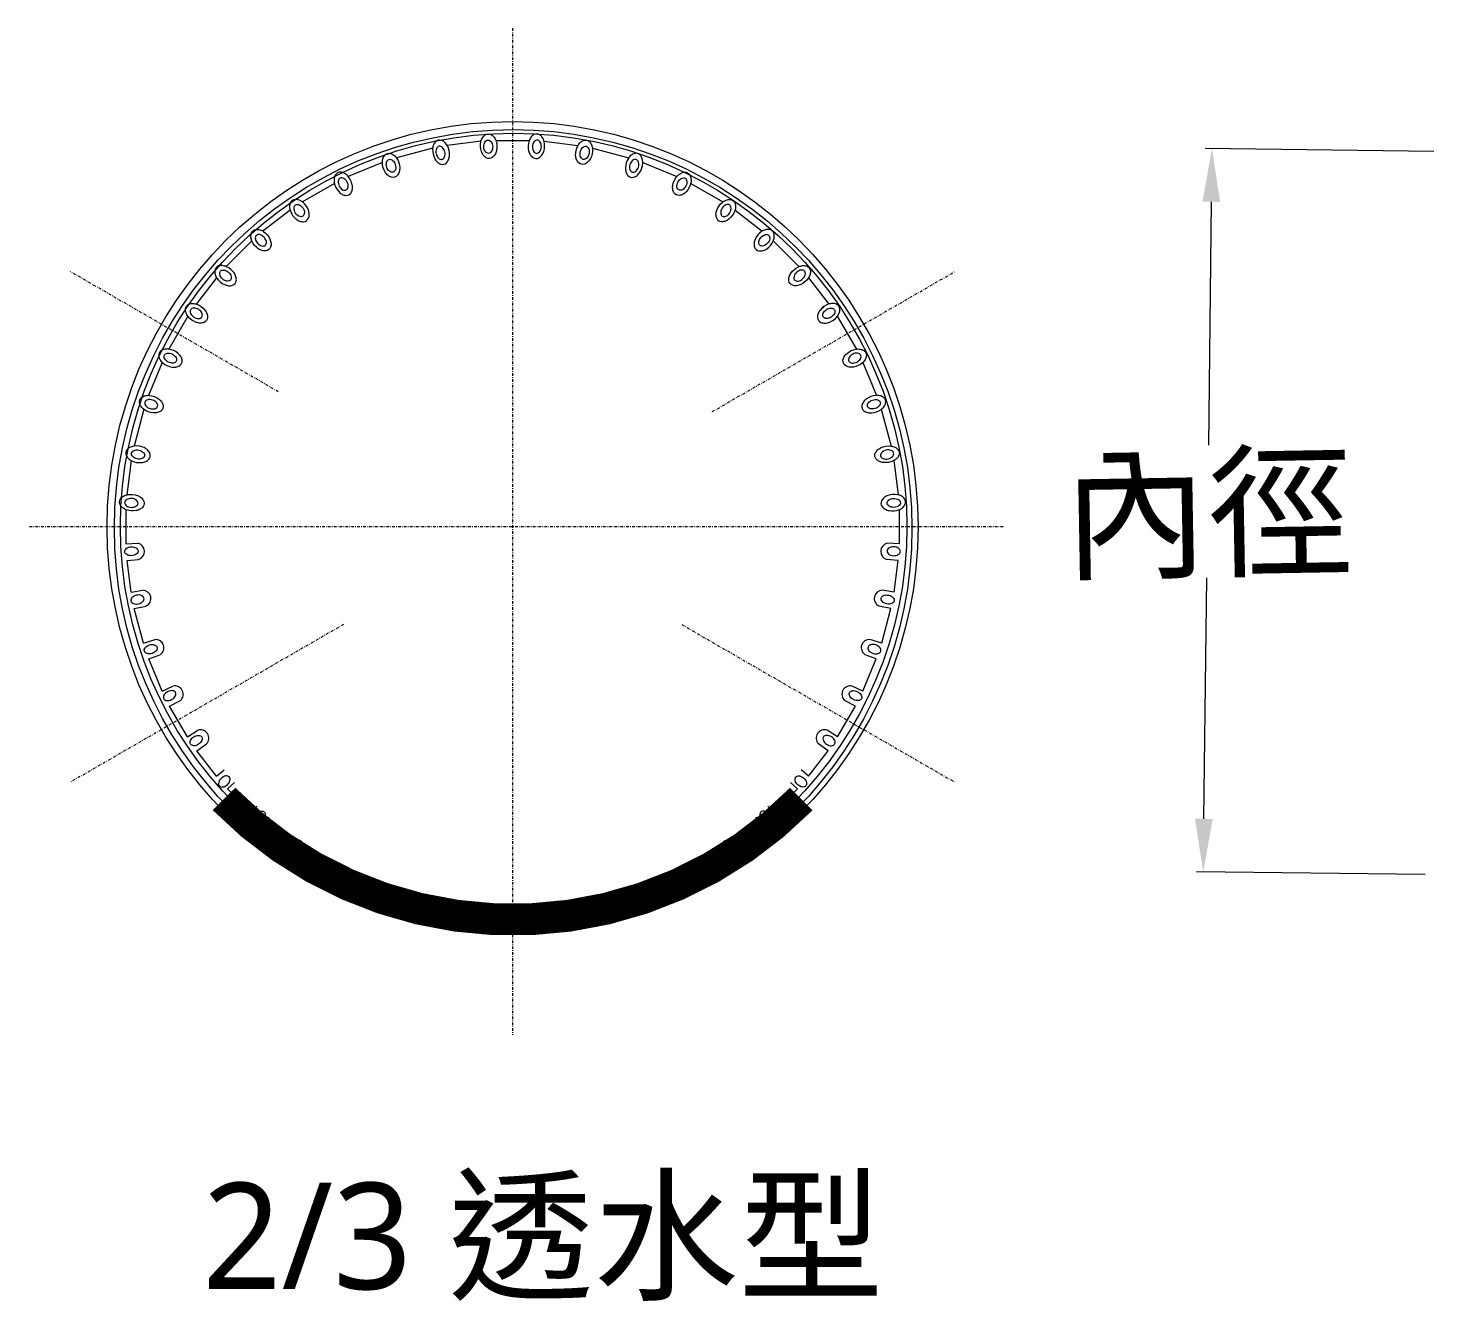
# Model space of a CAD drawing. Header units: millimetres. Extents: x 4267 to 8467, y 166 to 3136.
# Drawn here: x 7485.1 to 7749.5, y 918.7 to 1158.1 of the extents above; entities that cross this region are included whole.
import ezdxf

# ---------------------------------------------------------------- set-up
doc = ezdxf.new("R2010")
doc.units = ezdxf.units.MM
doc.linetypes.add('DASHDOT', pattern=[1, 0.5, -0.25, 0, -0.25])
doc.styles.add('微軟正黑體-20', font='Microsoft JhengHei.ttf', dxfattribs={"height": 20})

msp = doc.modelspace()

# ---------------------------------------------------------------- linework, layer by layer
at = {"linetype": 'DASHDOT', "lineweight": 5}
for p, q in [((7576.23, 1158.09), (7576.23, 968.76)), ((7532.18, 1089.71), (7493.02, 1112.32)), ((7613.79, 1085.96), (7659.44, 1112.32)), ((7668.51, 1064.27), (7485.13, 1064.27)), ((7544.42, 1045.91), (7493.02, 1016.23)), ((7608.07, 1045.89), (7659.44, 1016.23))]:
    msp.add_line(p, q, dxfattribs=at)
at = {"lineweight": 5}
for p, q in [((7570.32, 1136.85), (7563.95, 1136.01)), ((7573.25, 1136.98), (7579.37, 1136.98)), ((7582.14, 1136.85), (7588.51, 1136.01)), ((7561.21, 1135.49), (7554.38, 1133.7)), ((7591.25, 1135.49), (7598.07, 1133.7)), ((7749.47, 1134.91), (7706.49, 1135.43)), ((7551.74, 1132.81), (7545.33, 1130.17)), ((7600.72, 1132.81), (7607.12, 1130.17)), ((7542.73, 1128.88), (7536.71, 1125.39)), ((7609.73, 1128.88), (7615.75, 1125.39)), ((7534.4, 1123.83), (7529.29, 1119.9)), ((7618.06, 1123.83), (7623.16, 1119.9)), ((7707.62, 1125.42), (7707.07, 1079.66)), ((7527.2, 1118.06), (7522.38, 1113.25)), ((7625.25, 1118.06), (7630.08, 1113.25)), ((7520.57, 1111.15), (7516.73, 1106.19)), ((7631.89, 1111.15), (7635.73, 1106.19)), ((7633.94, 1104.88), (7634.8, 1105.73)), ((7634.05, 1104.98), (7634.03, 1105)), ((7634.67, 1105.6), (7634.65, 1105.62)), ((7515.17, 1103.88), (7511.58, 1097.72)), ((7637.29, 1103.88), (7640.88, 1097.72)), ((7510.36, 1095.21), (7507.79, 1089.02)), ((7642.1, 1095.21), (7644.67, 1089.02)), ((7506.89, 1086.39), (7505.06, 1079.49)), ((7645.57, 1086.39), (7647.4, 1079.49)), ((7504.53, 1076.75), (7503.7, 1070.31)), ((7647.93, 1076.75), (7648.76, 1070.31)), ((7503.53, 1067.44), (7503.53, 1061.11)), ((7648.93, 1067.52), (7648.93, 1061.11)), ((7503.53, 1061.11), (7505.75, 1061.21)), ((7648.93, 1061.11), (7646.7, 1061.21)), ((7503.73, 1057.98), (7505.89, 1058.17)), ((7504.5, 1051.99), (7503.73, 1057.98)), ((7648.73, 1057.98), (7646.57, 1058.17)), ((7647.96, 1051.99), (7648.73, 1057.98)), ((7504.5, 1051.99), (7506.72, 1052.37)), ((7647.96, 1051.99), (7645.74, 1052.37)), ((7706.22, 1009.37), (7706.77, 1054.67)), ((7505.1, 1048.9), (7507.36, 1049.39)), ((7506.81, 1042.43), (7505.1, 1048.9)), ((7647.36, 1048.9), (7645.1, 1049.39)), ((7645.64, 1042.43), (7647.36, 1048.9)), ((7506.81, 1042.43), (7509.02, 1043.12)), ((7510.44, 1042.38), (7509.92, 1042.89)), ((7645.64, 1042.43), (7643.44, 1043.12)), ((7507.82, 1039.45), (7509.93, 1040.22)), ((7510.34, 1033.38), (7507.82, 1039.45)), ((7642.12, 1033.38), (7644.63, 1039.45)), ((7644.63, 1039.45), (7642.52, 1040.22)), ((7510.34, 1033.38), (7512.37, 1034.33)), ((7642.12, 1033.38), (7640.08, 1034.33)), ((7511.74, 1030.56), (7513.79, 1031.64)), ((7640.72, 1030.56), (7638.67, 1031.64)), ((7515.11, 1024.78), (7511.74, 1030.56)), ((7637.35, 1024.78), (7640.72, 1030.56)), ((7515.11, 1024.78), (7517.05, 1026.03)), ((7637.35, 1024.78), (7635.4, 1026.03)), ((7516.87, 1022.17), (7518.7, 1023.47)), ((7635.59, 1022.17), (7633.75, 1023.47)), ((7520.57, 1017.4), (7516.87, 1022.17)), ((7631.89, 1017.4), (7635.59, 1022.17)), ((7520.57, 1017.4), (7521.98, 1018.59)), ((7631.89, 1017.4), (7630.47, 1018.59)), ((7522.64, 1015.04), (7523.94, 1016.23)), ((7629.82, 1015.04), (7628.51, 1016.23)), ((7527.13, 1010.56), (7522.64, 1015.04)), ((7625.33, 1010.56), (7629.82, 1015.04)), ((7527.13, 1010.56), (7528.21, 1011.75)), ((7625.33, 1010.56), (7624.25, 1011.75)), ((7529.49, 1008.49), (7530.47, 1009.67)), ((7534.28, 1004.81), (7529.49, 1008.49)), ((7618.18, 1004.81), (7622.96, 1008.49)), ((7622.96, 1008.49), (7621.98, 1009.67)), ((7534.28, 1004.81), (7535.08, 1005.95)), ((7618.18, 1004.81), (7617.37, 1005.95)), ((7542.68, 999.7), (7536.89, 1003.06)), ((7609.77, 999.7), (7615.57, 1003.06)), ((7615.57, 1003.06), (7614.85, 1004.18)), ((7542.68, 999.7), (7543.24, 1000.77)), ((7543.16, 1000.61), (7543.29, 1000.75)), ((7545.5, 998.31), (7545.99, 999.36)), ((7606.96, 998.31), (7606.46, 999.36)), ((7609.77, 999.7), (7609.22, 1000.77)), ((7747.84, 998.87), (7704.85, 999.38)), ((7551.58, 995.81), (7545.5, 998.31)), ((7551.58, 995.81), (7551.94, 996.81)), ((7600.75, 996.17), (7600.22, 996.7)), ((7600.88, 995.81), (7600.52, 996.81)), ((7600.88, 995.81), (7606.96, 998.31)), ((7554.56, 994.81), (7554.87, 995.79)), ((7561.04, 993.11), (7554.56, 994.81)), ((7561.04, 993.11), (7561.24, 994.06)), ((7591.42, 993.11), (7591.22, 994.06)), ((7591.42, 993.11), (7597.9, 994.81)), ((7597.9, 994.81), (7597.59, 995.79)), ((7564.13, 992.52), (7564.28, 993.46)), ((7570, 991.74), (7564.13, 992.52)), ((7564.28, 993.43), (7564.25, 993.46)), ((7570.12, 991.76), (7570.2, 992.68)), ((7573.25, 991.56), (7573.29, 992.48)), ((7573.25, 991.56), (7579.21, 991.56)), ((7579.21, 991.56), (7579.17, 992.48)), ((7582.27, 992.6), (7582.19, 992.67)), ((7582.34, 991.76), (7582.26, 992.68)), ((7582.45, 991.74), (7588.33, 992.52)), ((7588.33, 992.52), (7588.17, 993.46))]:
    msp.add_line(p, q, dxfattribs=at)
for points in [[(7561.59, 1133.54, 0.079695), (7562.06, 1132.91, 0.107125), (7562.7, 1132.51, 0.28571), (7563.78, 1132.74, 0.107125), (7564.2, 1133.37, 0.079695), (7564.37, 1134.14, 0.134366), (7563.98, 1135.95, 0.079695), (7563.51, 1136.58, 0.107125), (7562.87, 1136.98, 0.286141), (7561.79, 1136.75, 0.107125), (7561.37, 1136.12, 0.079695), (7561.2, 1135.35, 0.134772), (7561.59, 1133.55)], [(7573.13, 1136.85, -0.134815), (7573.2, 1135.01, -0.079695), (7572.9, 1134.28, -0.107125), (7572.39, 1133.73, -0.286187), (7571.28, 1133.69, -0.107125), (7570.72, 1134.19, -0.079695), (7570.36, 1134.9, -0.13522), (7570.29, 1136.75, -0.079695), (7570.59, 1137.48, -0.107125), (7571.1, 1138.02, -0.286617), (7572.22, 1138.06, -0.107125), (7572.77, 1137.56, -0.079695), (7573.13, 1136.86, -0.067313)], [(7572.4, 1136.31, -0.13447), (7572.44, 1135.31, -0.079695), (7572.28, 1134.92, -0.107125), (7572, 1134.62, -0.28582), (7571.4, 1134.6, -0.107125), (7571.1, 1134.87, -0.079695), (7570.9, 1135.25, -0.134875), (7570.86, 1136.25, -0.079695), (7571.02, 1136.64, -0.107125), (7571.3, 1136.94, -0.286251), (7571.9, 1136.96, -0.107125), (7572.21, 1136.69, -0.079695), (7572.4, 1136.31, -0.067313)], [(7579.25, 1135.01, 0.079695), (7579.55, 1134.28, 0.107125), (7580.07, 1133.73, 0.285988), (7581.18, 1133.69, 0.107125), (7581.74, 1134.19, 0.079695), (7582.1, 1134.9, 0.134628), (7582.17, 1136.75, 0.079695), (7581.87, 1137.48, 0.107125), (7581.35, 1138.02, 0.286419), (7580.24, 1138.06, 0.107125), (7579.68, 1137.56, 0.079695), (7579.33, 1136.86, 0.135034), (7579.25, 1135.01)], [(7580.02, 1135.31, 0.079695), (7580.18, 1134.92, 0.107125), (7580.46, 1134.62, 0.286355), (7581.06, 1134.6, 0.107125), (7581.36, 1134.87, 0.079695), (7581.55, 1135.25, 0.134973), (7581.59, 1136.25, 0.079695), (7581.43, 1136.64, 0.107125), (7581.15, 1136.94, 0.286786), (7580.55, 1136.96, 0.107125), (7580.25, 1136.69, 0.079695), (7580.06, 1136.31, 0.135379), (7580.02, 1135.31)], [(7591.26, 1135.35, -0.135077), (7590.87, 1133.54, -0.079695), (7590.4, 1132.91, -0.107125), (7589.76, 1132.51, -0.286465), (7588.67, 1132.74, -0.107125), (7588.26, 1133.37, -0.079695), (7588.09, 1134.14, -0.135482), (7588.48, 1135.95, -0.079695), (7588.95, 1136.58, -0.107125), (7589.58, 1136.98, -0.286896), (7590.67, 1136.75, -0.107125), (7591.09, 1136.12, -0.079695), (7591.26, 1135.35, -0.067313)], [(7554.46, 1133.59, -0.135203), (7555.01, 1131.82, -0.079695), (7554.91, 1131.03, -0.107125), (7554.55, 1130.37, -0.285737), (7553.49, 1130.04, -0.107125), (7552.82, 1130.38, -0.079695), (7552.29, 1130.97, -0.134797), (7551.74, 1132.74, -0.079695), (7551.84, 1133.53, -0.107125), (7552.2, 1134.18, -0.286168), (7553.26, 1134.51, -0.107125), (7553.93, 1134.17, -0.079695), (7554.46, 1133.59, -0.067313)], [(7563.32, 1135.28, 0.079695), (7563.06, 1135.63, 0.107125), (7562.72, 1135.84, 0.285625), (7562.13, 1135.71, 0.107125), (7561.9, 1135.38, 0.079695), (7561.81, 1134.96, 0.134286), (7562.02, 1133.99)], [(7562.03, 1133.98, 0.079695), (7562.28, 1133.64, 0.107125), (7562.62, 1133.43, 0.285194), (7563.21, 1133.55, 0.107125), (7563.44, 1133.89, 0.079695), (7563.53, 1134.31, 0.133881), (7563.32, 1135.28)], [(7590.64, 1134.96, -0.135562), (7590.43, 1133.98, -0.079695), (7590.18, 1133.64, -0.107125), (7589.83, 1133.43, -0.286981), (7589.25, 1133.55, -0.107125), (7589.02, 1133.89, -0.079695), (7588.93, 1134.31, -0.135968), (7589.14, 1135.28, -0.079695), (7589.4, 1135.63, -0.107125), (7589.74, 1135.84, -0.284708), (7590.33, 1135.71, -0.107125), (7590.55, 1135.38, -0.079695), (7590.64, 1134.96, -0.067313)], [(7597.45, 1131.82, 0.079695), (7597.55, 1131.03, 0.107125), (7597.91, 1130.37, 0.286438), (7598.97, 1130.04, 0.107125), (7599.64, 1130.38, 0.079695), (7600.16, 1130.97, 0.135051), (7600.71, 1132.74, 0.079695), (7600.61, 1133.53, 0.107125), (7600.26, 1134.18, 0.286869), (7599.19, 1134.51, 0.107125), (7598.52, 1134.17, 0.079695), (7598, 1133.59, 0.135456), (7597.45, 1131.81)], [(7553.96, 1132.89, -0.1351), (7554.26, 1131.94, -0.079695), (7554.2, 1131.51, -0.107125), (7554.01, 1131.16, -0.285628), (7553.44, 1130.98, -0.107125), (7553.07, 1131.16, -0.079695), (7552.79, 1131.48, -0.134694), (7552.49, 1132.43, -0.079695), (7552.55, 1132.86, -0.107125), (7552.74, 1133.21, -0.286059), (7553.31, 1133.39, -0.107125), (7553.67, 1133.21, -0.079695), (7553.96, 1132.89, -0.067313)], [(7598.2, 1131.94, 0.079695), (7598.26, 1131.51, 0.107125), (7598.45, 1131.16, 0.286547), (7599.02, 1130.98, 0.107125), (7599.38, 1131.16, 0.079695), (7599.67, 1131.48, 0.135154), (7599.97, 1132.43, 0.079695), (7599.91, 1132.86, 0.107125), (7599.72, 1133.21, 0.286978), (7599.14, 1133.39, 0.107125), (7598.78, 1133.21, 0.079695), (7598.5, 1132.89, 0.135559), (7598.2, 1131.93)], [(7543.55, 1127.33, 0.079695), (7544.17, 1126.84, 0.107125), (7544.89, 1126.62, 0.285261), (7545.88, 1127.13, 0.107125), (7546.12, 1127.84, 0.079695), (7546.08, 1128.63, 0.134754), (7545.24, 1130.28, 0.079695), (7544.62, 1130.77, 0.107125), (7543.9, 1130.99, 0.285692), (7542.91, 1130.48, 0.107125), (7542.67, 1129.77, 0.079695), (7542.71, 1128.98, 0.134349), (7543.54, 1127.34)], [(7543.93, 1127.96, 0.079695), (7544.27, 1127.7, 0.107125), (7544.66, 1127.58, 0.285894), (7545.19, 1127.86, 0.107125), (7545.32, 1128.24, 0.079695), (7545.29, 1128.67, 0.13535), (7544.83, 1129.55, 0.079695), (7544.5, 1129.82, 0.107125), (7544.11, 1129.93, 0.286324), (7543.58, 1129.66, 0.107125), (7543.45, 1129.27, 0.079695), (7543.47, 1128.84, 0.134944), (7543.93, 1127.96)], [(7609.75, 1128.99, -0.1355), (7608.91, 1127.33, -0.079695), (7608.29, 1126.84, -0.107125), (7607.57, 1126.62, -0.286914), (7606.58, 1127.13, -0.107125), (7606.34, 1127.84, -0.079695), (7606.37, 1128.63, -0.135905), (7607.22, 1130.28, -0.079695), (7607.84, 1130.77, -0.107125), (7608.55, 1130.99, -0.284641), (7609.54, 1130.48, -0.107125), (7609.78, 1129.77, -0.079695), (7609.75, 1128.98, -0.067313)], [(7608.99, 1128.84, -0.134904), (7608.52, 1127.96, -0.079695), (7608.19, 1127.7, -0.107125), (7607.8, 1127.58, -0.286281), (7607.27, 1127.86, -0.107125), (7607.14, 1128.24, -0.079695), (7607.16, 1128.67, -0.135309), (7607.63, 1129.55, -0.079695), (7607.96, 1129.82, -0.107125), (7608.35, 1129.93, -0.286712), (7608.88, 1129.66, -0.107125), (7609.01, 1129.27, -0.079695), (7608.99, 1128.84, -0.067313)], [(7535.51, 1122.19, 0.079695), (7536.19, 1121.79, 0.107125), (7536.93, 1121.68, 0.287195), (7537.84, 1122.32, 0.107125), (7537.98, 1123.06, 0.079695), (7537.83, 1123.83, 0.134029), (7536.76, 1125.34, 0.079695), (7536.08, 1125.74, 0.107125), (7535.34, 1125.86, 0.284922), (7534.43, 1125.22, 0.107125), (7534.29, 1124.48, 0.079695), (7534.44, 1123.7, 0.136169), (7535.52, 1122.18)], [(7536.5, 1124.6, -0.135165), (7537.04, 1123.76, -0.079695), (7537.1, 1123.34, -0.107125), (7537, 1122.95, -0.285698), (7536.5, 1122.62, -0.107125), (7536.1, 1122.7, -0.079695), (7535.74, 1122.93, -0.13476), (7535.2, 1123.77, -0.079695), (7535.14, 1124.19, -0.107125), (7535.23, 1124.59, -0.286128), (7535.74, 1124.91, -0.107125), (7536.14, 1124.83, -0.079695), (7536.49, 1124.6, -0.067313)], [(7618.02, 1123.71, -0.136225), (7616.95, 1122.19, -0.079695), (7616.27, 1121.79, -0.107125), (7615.52, 1121.68, -0.28498), (7614.62, 1122.32, -0.107125), (7614.48, 1123.06, -0.079695), (7614.63, 1123.83, -0.134085), (7615.7, 1125.34, -0.079695), (7616.38, 1125.74, -0.107125), (7617.12, 1125.86, -0.285411), (7618.03, 1125.22, -0.107125), (7618.17, 1124.48, -0.079695), (7618.02, 1123.7, -0.067313)], [(7615.42, 1123.76, 0.079695), (7615.36, 1123.34, 0.107125), (7615.45, 1122.95, 0.286477), (7615.96, 1122.62, 0.107125), (7616.35, 1122.7, 0.079695), (7616.71, 1122.93, 0.135088), (7617.25, 1123.77, 0.079695), (7617.32, 1124.19, 0.107125), (7617.22, 1124.59, 0.286908), (7616.72, 1124.91, 0.107125), (7616.32, 1124.83, 0.079695), (7615.96, 1124.6, 0.135494), (7615.42, 1123.76)], [(7529.4, 1119.83, -0.136231), (7530.6, 1118.41, -0.079695), (7530.81, 1117.65, -0.107125), (7530.73, 1116.9, -0.286829), (7529.88, 1116.19, -0.107125), (7529.13, 1116.24, -0.079695), (7528.42, 1116.58, -0.135825), (7527.23, 1118, -0.079695), (7527.02, 1118.76, -0.107125), (7527.1, 1119.51, -0.28726), (7527.95, 1120.22, -0.107125), (7528.7, 1120.17, -0.079695), (7529.41, 1119.83, -0.067313)], [(7528.67, 1117.3, 0.079695), (7529.06, 1117.13, 0.107125), (7529.47, 1117.12, 0.285868), (7529.91, 1117.52, 0.107125), (7529.93, 1117.93, 0.079695), (7529.8, 1118.33, 0.135326), (7529.13, 1119.07, 0.079695), (7528.73, 1119.24, 0.107125), (7528.33, 1119.25, 0.286299), (7527.89, 1118.85, 0.107125), (7527.86, 1118.44, 0.079695), (7527.99, 1118.03, 0.13492), (7528.67, 1117.3)], [(7621.86, 1118.41, 0.079695), (7621.65, 1117.65, 0.107125), (7621.72, 1116.9, 0.285346), (7622.58, 1116.19, 0.107125), (7623.33, 1116.24, 0.079695), (7624.04, 1116.58, 0.134023), (7625.23, 1118, 0.079695), (7625.44, 1118.76, 0.107125), (7625.36, 1119.51, 0.285776), (7624.51, 1120.22, 0.107125), (7623.76, 1120.17, 0.079695), (7623.05, 1119.83, 0.134429), (7621.86, 1118.42)], [(7624.46, 1118.03, -0.134928), (7623.79, 1117.3, -0.079695), (7623.4, 1117.13, -0.107125), (7622.99, 1117.12, -0.286307), (7622.55, 1117.52, -0.107125), (7622.53, 1117.93, -0.079695), (7622.66, 1118.33, -0.135334), (7623.33, 1119.07, -0.079695), (7623.72, 1119.24, -0.107125), (7624.13, 1119.25, -0.286738), (7624.57, 1118.85, -0.107125), (7624.6, 1118.44, -0.079695), (7624.46, 1118.03, -0.067313)], [(7522.05, 1109.85, 0.079695), (7522.81, 1109.64, 0.107125), (7523.56, 1109.71, 0.284839), (7524.27, 1110.57, 0.107125), (7524.21, 1111.31, 0.079695), (7523.87, 1112.03, 0.134357), (7522.45, 1113.21, 0.079695), (7521.69, 1113.42, 0.107125), (7520.94, 1113.35, 0.285269), (7520.23, 1112.49, 0.107125), (7520.28, 1111.75, 0.079695), (7520.63, 1111.03, 0.136497), (7522.06, 1109.84)], [(7631.84, 1111.04, -0.135897), (7630.41, 1109.85, -0.079695), (7629.65, 1109.64, -0.107125), (7628.9, 1109.71, -0.284633), (7628.19, 1110.57, -0.107125), (7628.25, 1111.31, -0.079695), (7628.59, 1112.03, -0.136303), (7630.01, 1113.21, -0.079695), (7630.77, 1113.42, -0.107125), (7631.52, 1113.35, -0.285063), (7632.23, 1112.49, -0.107125), (7632.17, 1111.75, -0.079695), (7631.83, 1111.03, -0.067313)], [(7522.39, 1112.45, -0.135141), (7523.13, 1111.78, -0.079695), (7523.3, 1111.39, -0.107125), (7523.31, 1110.98, -0.285672), (7522.91, 1110.54, -0.107125), (7522.5, 1110.51, -0.079695), (7522.1, 1110.64, -0.134736), (7521.36, 1111.32, -0.079695), (7521.19, 1111.71, -0.107125), (7521.18, 1112.12, -0.286103), (7521.58, 1112.56, -0.107125), (7521.99, 1112.58, -0.079695), (7522.39, 1112.45, -0.067313)], [(7629.33, 1111.78, 0.079695), (7629.16, 1111.39, 0.107125), (7629.14, 1110.98, 0.286503), (7629.55, 1110.54, 0.107125), (7629.95, 1110.51, 0.079695), (7630.36, 1110.64, 0.135113), (7631.1, 1111.32, 0.079695), (7631.27, 1111.71, 0.107125), (7631.28, 1112.12, 0.286934), (7630.87, 1112.56, 0.107125), (7630.47, 1112.58, 0.079695), (7630.06, 1112.45, 0.135518), (7629.32, 1111.78)], [(7516.87, 1106.14, -0.134632), (7518.37, 1105.07, -0.079695), (7518.76, 1104.39, -0.107125), (7518.88, 1103.65, -0.285132), (7518.24, 1102.74, -0.107125), (7517.5, 1102.6, -0.079695), (7516.72, 1102.75, -0.134227), (7515.21, 1103.83, -0.079695), (7514.82, 1104.51, -0.107125), (7514.7, 1105.25, -0.285562), (7515.34, 1106.16, -0.107125), (7516.08, 1106.29, -0.079695), (7516.86, 1106.14, -0.067313)], [(7516.76, 1103.53, 0.079695), (7517.19, 1103.47, 0.107125), (7517.58, 1103.57, 0.286077), (7517.9, 1104.07, 0.107125), (7517.82, 1104.47, 0.079695), (7517.59, 1104.83, 0.135522), (7516.75, 1105.37, 0.079695), (7516.33, 1105.43, 0.107125), (7515.93, 1105.33, 0.286507), (7515.61, 1104.83, 0.107125), (7515.69, 1104.43, 0.079695), (7515.92, 1104.07, 0.135117), (7516.76, 1103.53)], [(7634.09, 1105.07, 0.079695), (7633.69, 1104.39, 0.107125), (7633.58, 1103.65, 0.287044), (7634.22, 1102.74, 0.107125), (7634.96, 1102.6, 0.079695), (7635.74, 1102.75, 0.135621), (7637.25, 1103.83, 0.079695), (7637.64, 1104.51, 0.107125), (7637.76, 1105.25, 0.28477), (7637.11, 1106.16, 0.107125), (7636.38, 1106.29, 0.079695), (7635.6, 1106.14, 0.136027), (7634.08, 1105.06)], [(7636.53, 1104.07, -0.134732), (7635.69, 1103.53, -0.079695), (7635.27, 1103.47, -0.107125), (7634.88, 1103.57, -0.286098), (7634.55, 1104.07, -0.107125), (7634.63, 1104.47, -0.079695), (7634.86, 1104.83, -0.135137), (7635.71, 1105.37, -0.079695), (7636.13, 1105.43, -0.107125), (7636.52, 1105.33, -0.286529), (7636.85, 1104.83, -0.107125), (7636.77, 1104.43, -0.079695), (7636.54, 1104.07, -0.067313)], [(7512.13, 1094.35, 0.079695), (7512.93, 1094.34, 0.107125), (7513.63, 1094.61, 0.284677), (7514.09, 1095.62, 0.107125), (7513.85, 1096.32, 0.079695), (7513.33, 1096.92, 0.134204), (7511.66, 1097.71, 0.079695), (7510.87, 1097.71, 0.107125), (7510.16, 1097.44, 0.285108), (7509.7, 1096.44, 0.107125), (7509.94, 1095.73, 0.079695), (7510.46, 1095.13, 0.136345), (7512.15, 1094.34)], [(7642.01, 1095.13, -0.136049), (7640.32, 1094.35, -0.079695), (7639.53, 1094.34, -0.107125), (7638.83, 1094.61, -0.284794), (7638.36, 1095.62, -0.107125), (7638.61, 1096.32, -0.079695), (7639.12, 1096.92, -0.136455), (7640.8, 1097.71, -0.079695), (7641.59, 1097.71, -0.107125), (7642.29, 1097.44, -0.140149), (7642.67, 1097.01, -0.140149), (7642.76, 1096.44, -0.107125), (7642.52, 1095.73, -0.079695), (7642, 1095.13, -0.067313)], [(7511.79, 1096.93, -0.135338), (7512.68, 1096.47, -0.079695), (7512.94, 1096.13, -0.107125), (7513.06, 1095.74, -0.285881), (7512.78, 1095.21, -0.107125), (7512.4, 1095.08, -0.079695), (7511.97, 1095.11, -0.134932), (7511.08, 1095.57, -0.079695), (7510.82, 1095.9, -0.107125), (7510.7, 1096.29, -0.286311), (7510.98, 1096.82, -0.107125), (7511.37, 1096.95, -0.079695), (7511.79, 1096.93, -0.067313)], [(7639.78, 1096.47, 0.079695), (7639.52, 1096.13, 0.107125), (7639.4, 1095.74, 0.286294), (7639.68, 1095.21, 0.107125), (7640.06, 1095.08, 0.079695), (7640.49, 1095.11, 0.134916), (7641.37, 1095.57, 0.079695), (7641.64, 1095.9, 0.107125), (7641.75, 1096.29, 0.285864), (7641.48, 1096.82, 0.107125), (7641.09, 1096.95, 0.079695), (7640.66, 1096.93, 0.135322), (7639.78, 1096.47)], [(7507.92, 1089.02, -0.135466), (7509.66, 1088.38, -0.079695), (7510.22, 1087.82, -0.107125), (7510.53, 1087.14, -0.286017), (7510.15, 1086.1, -0.107125), (7509.47, 1085.77, -0.079695), (7508.68, 1085.71, -0.13506), (7506.95, 1086.34, -0.079695), (7506.38, 1086.9, -0.107125), (7506.08, 1087.58, -0.286448), (7506.46, 1088.63, -0.107125), (7507.13, 1088.95, -0.079695), (7507.92, 1089.02, -0.067313)], [(7508.53, 1086.46, 0.079695), (7508.96, 1086.51, 0.107125), (7509.31, 1086.7, 0.284671), (7509.49, 1087.28, 0.107125), (7509.31, 1087.64, 0.079695), (7508.99, 1087.92, 0.134198), (7508.04, 1088.22, 0.079695), (7507.62, 1088.17, 0.107125), (7507.26, 1087.98, 0.285101), (7507.08, 1087.41, 0.107125), (7507.26, 1087.05, 0.079695), (7507.58, 1086.76, 0.136339), (7508.54, 1086.46)], [(7642.8, 1088.38, 0.079695), (7642.23, 1087.82, 0.107125), (7641.93, 1087.14, 0.286158), (7642.31, 1086.1, 0.107125), (7642.99, 1085.77, 0.079695), (7643.77, 1085.71, 0.134788), (7645.51, 1086.34, 0.079695), (7646.08, 1086.9, 0.107125), (7646.38, 1087.58, 0.285727), (7646, 1088.63, 0.107125), (7645.32, 1088.95, 0.079695), (7644.54, 1089.02, 0.135193), (7642.8, 1088.38)], [(7644.88, 1086.76, -0.136056), (7643.92, 1086.46, -0.079695), (7643.5, 1086.51, -0.107125), (7643.14, 1086.7, -0.284801), (7642.96, 1087.28, -0.107125), (7643.15, 1087.64, -0.079695), (7643.46, 1087.92, -0.136461), (7644.42, 1088.22, -0.079695), (7644.84, 1088.17, -0.107125), (7645.2, 1087.98, -0.28437), (7645.38, 1087.41, -0.107125), (7645.2, 1087.05, -0.079695), (7644.88, 1086.76, -0.067313)], [(7506.47, 1076.38, 0.079695), (7507.24, 1076.58, 0.107125), (7507.84, 1077.02, 0.285522), (7508.03, 1078.12, 0.107125), (7507.6, 1078.74, 0.079695), (7506.95, 1079.18, 0.135), (7505.13, 1079.49, 0.079695), (7504.36, 1079.29, 0.107125), (7503.76, 1078.85, 0.285952), (7503.57, 1077.75, 0.107125), (7503.99, 1077.13, 0.079695), (7504.65, 1076.69, 0.134594), (7506.46, 1076.38)], [(7505.47, 1078.75, -0.13639), (7506.45, 1078.54, -0.079695), (7506.8, 1078.28, -0.107125), (7507.01, 1077.94, -0.286999), (7506.88, 1077.35, -0.107125), (7506.54, 1077.13, -0.079695), (7506.13, 1077.04, -0.135984), (7505.15, 1077.25, -0.079695), (7504.81, 1077.5, -0.107125), (7504.59, 1077.85, -0.284725), (7504.72, 1078.43, -0.107125), (7505.06, 1078.66, -0.079695), (7505.48, 1078.75, -0.067313)], [(7647.81, 1076.69, -0.135254), (7645.98, 1076.38, -0.079695), (7645.22, 1076.58, -0.107125), (7644.61, 1077.02, -0.286653), (7644.43, 1078.12, -0.107125), (7644.85, 1078.74, -0.079695), (7645.51, 1079.18, -0.13566), (7647.33, 1079.49, -0.079695), (7648.1, 1079.29, -0.107125), (7648.7, 1078.85, -0.286223), (7648.89, 1077.75, -0.107125), (7648.46, 1077.13, -0.079695), (7647.81, 1076.69, -0.067313)], [(7646, 1078.54, 0.079695), (7645.66, 1078.28, 0.107125), (7645.45, 1077.94, 0.285177), (7645.58, 1077.35, 0.107125), (7645.91, 1077.13, 0.079695), (7646.33, 1077.04, 0.13641), (7647.31, 1077.25, 0.079695), (7647.65, 1077.5, 0.107125), (7647.86, 1077.85, 0.284746), (7647.74, 1078.43)], [(7647.74, 1078.43, 0.107125), (7647.4, 1078.66, 0.079695), (7646.98, 1078.75, 0.134269), (7646.01, 1078.54)], [(7505.01, 1068, 0.079695), (7505.41, 1068.16, 0.107125), (7505.7, 1068.44, 0.285788), (7505.72, 1069.04, 0.107125), (7505.45, 1069.34, 0.079695), (7505.07, 1069.53, 0.13525), (7504.07, 1069.57, 0.079695), (7503.68, 1069.41, 0.107125), (7503.38, 1069.13, 0.286219), (7503.36, 1068.53, 0.107125), (7503.63, 1068.23, 0.079695), (7504.01, 1068.04, 0.134845), (7505.01, 1068)], [(7646.78, 1070.17, 0.079695), (7646.09, 1069.79, 0.107125), (7645.62, 1069.2, 0.287239), (7645.71, 1068.1, 0.107125), (7646.28, 1067.61, 0.079695), (7647.03, 1067.34, 0.135805), (7648.87, 1067.5, 0.079695), (7649.56, 1067.89, 0.107125), (7650.03, 1068.47, 0.284104), (7649.94, 1069.58, 0.107125), (7649.37, 1070.07, 0.079695), (7648.63, 1070.33, 0.13621), (7646.77, 1070.17)], [(7648.44, 1068.04, -0.135003), (7647.45, 1068, -0.079695), (7647.05, 1068.16, -0.107125), (7646.76, 1068.44, -0.286387), (7646.73, 1069.04, -0.107125), (7647, 1069.34, -0.079695), (7647.39, 1069.53, -0.135409), (7648.38, 1069.57, -0.079695), (7648.78, 1069.41, -0.107125), (7649.07, 1069.13, -0.285956), (7649.1, 1068.53, -0.107125), (7648.83, 1068.23, -0.079695), (7648.45, 1068.04, -0.067313)], [(7505.71, 1060.05, -0.285126), (7505.74, 1059.45, -0.107125), (7505.47, 1059.15, -0.079695), (7505.09, 1058.95, -0.134222), (7504.09, 1058.91, -0.079695), (7503.69, 1059.07, -0.107125), (7503.4, 1059.35, -0.285557), (7503.37, 1059.95, -0.107125), (7503.64, 1060.25, -0.079695), (7504.02, 1060.45, -0.067313)], [(7504.03, 1060.45, -0.134627), (7505.02, 1060.49, -0.079695), (7505.42, 1060.33, -0.107125), (7505.71, 1060.05, -0.140149)], [(7647.43, 1060.49, 0.079695), (7647.04, 1060.33, 0.107125), (7646.74, 1060.05, 0.287049), (7646.72, 1059.45, 0.107125), (7646.99, 1059.15, 0.079695), (7647.37, 1058.95, 0.135626), (7648.37, 1058.91, 0.079695), (7648.76, 1059.07, 0.107125), (7649.06, 1059.35, 0.286618), (7649.08, 1059.95, 0.107125), (7648.81, 1060.25, 0.079695), (7648.43, 1060.45, 0.136032), (7647.43, 1060.49)], [(7506.34, 1049.97, 0.079695), (7506.68, 1050.22, 0.107125), (7506.9, 1050.56, 0.285831), (7506.77, 1051.15, 0.107125), (7506.44, 1051.38, 0.079695), (7506.02, 1051.47, 0.135291), (7505.04, 1051.26, 0.079695), (7504.7, 1051.01, 0.107125), (7504.48, 1050.66, 0.286262), (7504.61, 1050.08, 0.107125), (7504.95, 1049.85, 0.079695), (7505.36, 1049.76, 0.134885), (7506.34, 1049.97)], [(7647.09, 1049.76, -0.134963), (7646.12, 1049.97, -0.079695), (7645.77, 1050.22, -0.107125), (7645.56, 1050.56, -0.286344), (7645.68, 1051.15, -0.107125), (7646.02, 1051.38, -0.079695), (7646.44, 1051.47, -0.135368), (7647.41, 1051.26, -0.079695), (7647.76, 1051.01, -0.107125), (7647.97, 1050.66, -0.285913), (7647.85, 1050.08, -0.107125), (7647.51, 1049.85, -0.079695), (7647.09, 1049.76, -0.067313)], [(7509.22, 1041.92, -0.284551), (7509.4, 1041.35, -0.107125), (7509.21, 1040.99, -0.079695), (7508.9, 1040.7, -0.136226), (7507.94, 1040.4, -0.079695), (7507.52, 1040.45, -0.107125), (7507.16, 1040.65, -0.284981), (7506.98, 1041.22, -0.107125), (7507.17, 1041.58, -0.079695), (7507.48, 1041.87, -0.067313)], [(7507.49, 1041.87, -0.134085), (7508.44, 1042.17, -0.079695), (7508.86, 1042.11, -0.107125), (7509.22, 1041.92, -0.140149)], [(7644.02, 1042.17, 0.079695), (7643.6, 1042.11, 0.107125), (7643.24, 1041.92, 0.284921), (7643.06, 1041.35, 0.107125), (7643.24, 1040.99, 0.079695), (7643.56, 1040.7, 0.136169), (7644.51, 1040.4, 0.079695), (7644.94, 1040.45, 0.107125), (7645.29, 1040.65, 0.287194), (7645.47, 1041.22, 0.107125), (7645.29, 1041.58, 0.079695), (7644.98, 1041.87, 0.134028), (7644.03, 1042.17)], [(7512.65, 1033.34, 0.107125), (7512.27, 1033.47, 0.079695), (7511.84, 1033.45, 0.134749), (7510.95, 1032.99, 0.079695), (7510.68, 1032.66, 0.107125), (7510.56, 1032.27, 0.285686), (7510.84, 1031.74, 0.107125), (7511.22, 1031.61, 0.079695), (7511.65, 1031.63, 0.134343), (7512.53, 1032.08)], [(7512.54, 1032.08, 0.079695), (7512.8, 1032.42, 0.107125), (7512.92, 1032.8, 0.285255), (7512.65, 1033.34)], [(7640.81, 1031.63, -0.135505), (7639.92, 1032.08, -0.079695), (7639.65, 1032.42, -0.107125), (7639.54, 1032.8, -0.28692), (7639.81, 1033.34, -0.107125), (7640.19, 1033.47, -0.079695), (7640.62, 1033.45, -0.135911), (7641.51, 1032.99, -0.079695), (7641.77, 1032.66, -0.107125), (7641.89, 1032.27, -0.286489), (7641.62, 1031.74, -0.107125), (7641.24, 1031.61, -0.079695), (7640.81, 1031.63, -0.067313)], [(7515.88, 1024.46, -0.13632), (7516.72, 1025.01, -0.079695), (7517.15, 1025.07, -0.107125), (7517.54, 1024.98, -0.285082), (7517.87, 1024.48, -0.107125), (7517.79, 1024.08, -0.079695), (7517.56, 1023.72, -0.135915), (7516.72, 1023.17, -0.079695), (7516.3, 1023.11, -0.107125), (7515.91, 1023.2, -0.284651), (7515.58, 1023.71, -0.107125), (7515.66, 1024.1, -0.079695), (7515.89, 1024.46, -0.067313)], [(7635.73, 1025.01, 0.079695), (7635.31, 1025.07, 0.107125), (7634.92, 1024.98, 0.285251), (7634.59, 1024.48, 0.107125), (7634.67, 1024.08, 0.079695), (7634.9, 1023.72, 0.13648), (7635.73, 1023.17, 0.079695), (7636.16, 1023.11, 0.107125), (7636.55, 1023.2, 0.28482), (7636.88, 1023.71, 0.107125), (7636.8, 1024.1, 0.079695), (7636.57, 1024.46, 0.134339), (7635.74, 1025.01)], [(7522.92, 1016.16, 0.079695), (7523.09, 1016.56, 0.107125), (7523.1, 1016.96, 0.286934), (7522.69, 1017.41, 0.107125), (7522.29, 1017.43, 0.079695), (7521.88, 1017.3, 0.135518), (7521.14, 1016.63, 0.079695), (7520.98, 1016.23, 0.107125), (7520.96, 1015.83, 0.286503), (7521.37, 1015.39, 0.107125), (7521.77, 1015.36, 0.079695), (7522.18, 1015.49, 0.135113), (7522.92, 1016.16)], [(7630.27, 1015.49, -0.134736), (7629.54, 1016.16, -0.079695), (7629.37, 1016.56, -0.107125), (7629.36, 1016.96, -0.286103), (7629.76, 1017.41, -0.107125), (7630.17, 1017.43, -0.079695), (7630.57, 1017.3, -0.135141), (7631.31, 1016.63, -0.079695), (7631.48, 1016.23, -0.107125), (7631.49, 1015.83, -0.285672), (7631.09, 1015.39, -0.107125), (7630.68, 1015.36, -0.079695), (7630.28, 1015.49, -0.067313)], [(7527.78, 1009.91, -0.135334), (7528.45, 1010.65, -0.079695), (7528.85, 1010.81, -0.107125), (7529.25, 1010.83, -0.286738), (7529.69, 1010.42, -0.107125), (7529.72, 1010.02, -0.079695), (7529.59, 1009.61, -0.134928), (7528.91, 1008.87, -0.079695), (7528.52, 1008.71, -0.107125), (7528.11, 1008.69, -0.286307), (7527.67, 1009.1, -0.107125), (7527.65, 1009.5, -0.079695), (7527.78, 1009.91, -0.067313)], [(7624, 1010.65, 0.079695), (7623.61, 1010.81, 0.107125), (7623.21, 1010.83, 0.286299), (7622.76, 1010.42, 0.107125), (7622.74, 1010.02, 0.079695), (7622.87, 1009.61, 0.13492), (7623.55, 1008.87, 0.079695), (7623.94, 1008.71, 0.107125), (7624.34, 1008.69, 0.285868), (7624.79, 1009.1, 0.107125), (7624.81, 1009.5, 0.079695), (7624.68, 1009.91, 0.135326), (7624, 1010.65)], [(7536.64, 1004.18, 0.079695), (7536.7, 1004.6, 0.107125), (7536.61, 1005, 0.286908), (7536.11, 1005.32, 0.107125), (7535.71, 1005.24, 0.079695), (7535.35, 1005.01, 0.135494), (7534.81, 1004.17, 0.079695), (7534.75, 1003.75, 0.107125), (7534.84, 1003.35, 0.286477), (7535.35, 1003.03, 0.107125), (7535.74, 1003.11, 0.079695), (7536.1, 1003.34, 0.135088), (7536.64, 1004.18)], [(7616.35, 1003.34, -0.13476), (7615.81, 1004.18, -0.079695), (7615.75, 1004.6, -0.107125), (7615.84, 1005, -0.286128), (7616.35, 1005.32, -0.107125), (7616.75, 1005.24, -0.079695), (7617.11, 1005.01, -0.135165), (7617.65, 1004.17, -0.079695), (7617.71, 1003.75, -0.107125), (7617.62, 1003.35, -0.285698), (7617.11, 1003.03, -0.107125), (7616.71, 1003.11, -0.079695), (7616.35, 1003.34, -0.067313)], [(7543.26, 999.1, -0.135309), (7543.72, 999.99, -0.079695), (7544.06, 1000.25, -0.107125), (7544.44, 1000.36, -0.286712), (7544.98, 1000.09, -0.107125), (7545.1, 999.7, -0.079695), (7545.08, 999.28, -0.134904), (7544.62, 998.39, -0.079695), (7544.28, 998.13, -0.107125), (7543.89, 998.01, -0.286281), (7543.36, 998.29, -0.107125), (7543.23, 998.67, -0.079695), (7543.26, 999.1, -0.067313)], [(7608.74, 999.99, 0.079695), (7608.4, 1000.25, 0.107125), (7608.01, 1000.36, 0.286324), (7607.48, 1000.09, 0.107125), (7607.35, 999.7, 0.079695), (7607.38, 999.28, 0.134944), (7607.84, 998.39, 0.079695), (7608.18, 998.13, 0.107125), (7608.56, 998.01, 0.285894), (7609.1, 998.29, 0.107125), (7609.22, 998.67, 0.079695), (7609.2, 999.1, 0.13535), (7608.74, 999.99)], [(7553.94, 995.52, 0.079695), (7553.88, 995.94, 0.107125), (7553.69, 996.3, 0.286978), (7553.11, 996.47, 0.107125), (7552.75, 996.29, 0.079695), (7552.47, 995.97, 0.135559), (7552.17, 995.02, 0.079695), (7552.23, 994.6, 0.107125), (7552.42, 994.24, 0.286547), (7552.99, 994.06, 0.107125), (7553.35, 994.24, 0.079695), (7553.64, 994.56, 0.135154), (7553.94, 995.52)], [(7561.67, 992.51, -0.135968), (7561.88, 993.5, -0.079695), (7562.14, 993.84, -0.107125), (7562.48, 994.05, -0.284708), (7563.07, 993.93, -0.107125), (7563.29, 993.59, -0.079695), (7563.38, 993.17, -0.135562), (7563.17, 992.19, -0.079695), (7562.92, 991.85, -0.107125), (7562.57, 991.64, -0.286981), (7561.99, 991.77, -0.107125), (7561.76, 992.1, -0.079695), (7561.67, 992.52, -0.067313)], [(7590.72, 993.37, 0.079695), (7590.46, 993.71, 0.107125), (7590.12, 993.92, 0.285625), (7589.53, 993.8, 0.107125), (7589.31, 993.46, 0.079695), (7589.22, 993.04, 0.134286), (7589.43, 992.07, 0.079695), (7589.68, 991.72, 0.107125), (7590.03, 991.51, 0.285194), (7590.61, 991.64, 0.107125), (7590.84, 991.97, 0.079695), (7590.93, 992.39, 0.133881), (7590.72, 993.36)], [(7598.82, 994.57, -0.134694), (7598.52, 995.52, -0.079695), (7598.58, 995.94, -0.107125), (7598.77, 996.3, -0.286059), (7599.34, 996.47, -0.107125), (7599.7, 996.29, -0.079695), (7599.99, 995.97, -0.1351), (7600.29, 995.02, -0.079695), (7600.23, 994.6, -0.107125), (7600.04, 994.24, -0.285628), (7599.47, 994.06, -0.107125), (7599.1, 994.24, -0.079695), (7598.82, 994.56, -0.067313)], [(7570.95, 991.19, -0.135576), (7570.95, 992.2, -0.079695), (7571.13, 992.58, -0.107125), (7571.42, 992.86, -0.286996), (7572.02, 992.86, -0.107125), (7572.31, 992.58, -0.079695), (7572.48, 992.19, -0.135171), (7572.48, 991.19, -0.079695), (7572.3, 990.8, -0.107125), (7572.01, 990.52, -0.286565), (7571.41, 990.52, -0.107125), (7571.12, 990.81, -0.079695), (7570.95, 991.2, -0.067313)], [(7579.89, 991.06, -0.135576), (7579.89, 992.07, -0.079695), (7580.07, 992.45, -0.107125), (7580.36, 992.74, -0.286996), (7580.96, 992.73, -0.107125), (7581.25, 992.45, -0.079695), (7581.43, 992.06, -0.135171), (7581.42, 991.06, -0.079695), (7581.25, 990.68, -0.107125), (7580.96, 990.39, -0.286565), (7580.36, 990.4, -0.107125), (7580.07, 990.68, -0.079695), (7579.89, 991.07, -0.067313)]]:
    msp.add_lwpolyline(points, format="xyb", dxfattribs=at)
at = {"linetype": 'Continuous', "lineweight": 5}
msp.add_lwpolyline([(7503.84, 1070.34, -0.134449), (7505.68, 1070.17, -0.079695), (7506.37, 1069.79, -0.107125), (7506.84, 1069.2, -0.284937), (7506.74, 1068.1, -0.107125), (7506.18, 1067.61, -0.079695), (7505.43, 1067.34, -0.134043), (7503.59, 1067.5, -0.079695), (7502.9, 1067.89, -0.107125), (7502.42, 1068.47, -0.285367), (7502.52, 1069.58, -0.107125), (7503.09, 1070.07, -0.079695), (7503.83, 1070.33, -0.067313)], format="xyb", dxfattribs=at)
at = {"linetype": 'Continuous', "lineweight": 5, "const_width": 6}
msp.add_lwpolyline([(7521.96, 1013.12, 0.418207), (7630.51, 1013.09)], format="xyb", dxfattribs=at)
at = {"linetype": 'Continuous', "lineweight": 5}
for centre, radius in [((7576.23, 1064.27), 76.24), ((7576.34, 1064.01), 74.99), ((7576.43, 1064.36), 73.95)]:
    msp.add_circle(centre, radius, dxfattribs=at)
at = {"lineweight": 5}
for centre, start, end in [((7505.43, 1059.67), 287.2236, 77.918), ((7647.03, 1059.67), 102.082, 252.7764), ((7506.65, 1050.8), 296.9107, 87.6052), ((7645.81, 1050.8), 92.3948, 243.0893), ((7509.1, 1041.55), 302.0599, 92.7544), ((7643.36, 1041.55), 87.2456, 237.9401), ((7512.73, 1032.8), 312.3124, 103.0068), ((7639.73, 1032.8), 76.9932, 227.6876), ((7517.54, 1024.54), 317.4616, 108.156), ((7634.91, 1024.54), 71.844, 222.5384)]:
    msp.add_arc(centre, 1.57, start, end, dxfattribs=at)
for points in [[(7705.95, 1125.44), (7709.28, 1125.4), (7707.74, 1135.42)], [(7704.55, 1009.39), (7707.89, 1009.35), (7706.1, 999.37)]]:
    msp.add_solid(points, dxfattribs=at)

# ---------------------------------------------------------------- texts
at = {"lineweight": 5, "style": '微軟正黑體-20'}
msp.add_text('內徑', height=20, rotation=1, dxfattribs=at).set_placement((7679.89, 1056.36))
at = {"lineweight": 5, "insert": (7517.87, 940.92), "char_height": 20, "attachment_point": 1, "style": '微軟正黑體-20'}
msp.add_mtext_dynamic_manual_height_columns('2/3 透水型', width=126.1264, gutter_width=90, heights=[0], dxfattribs=at)

doc.saveas('drawing.dxf')
